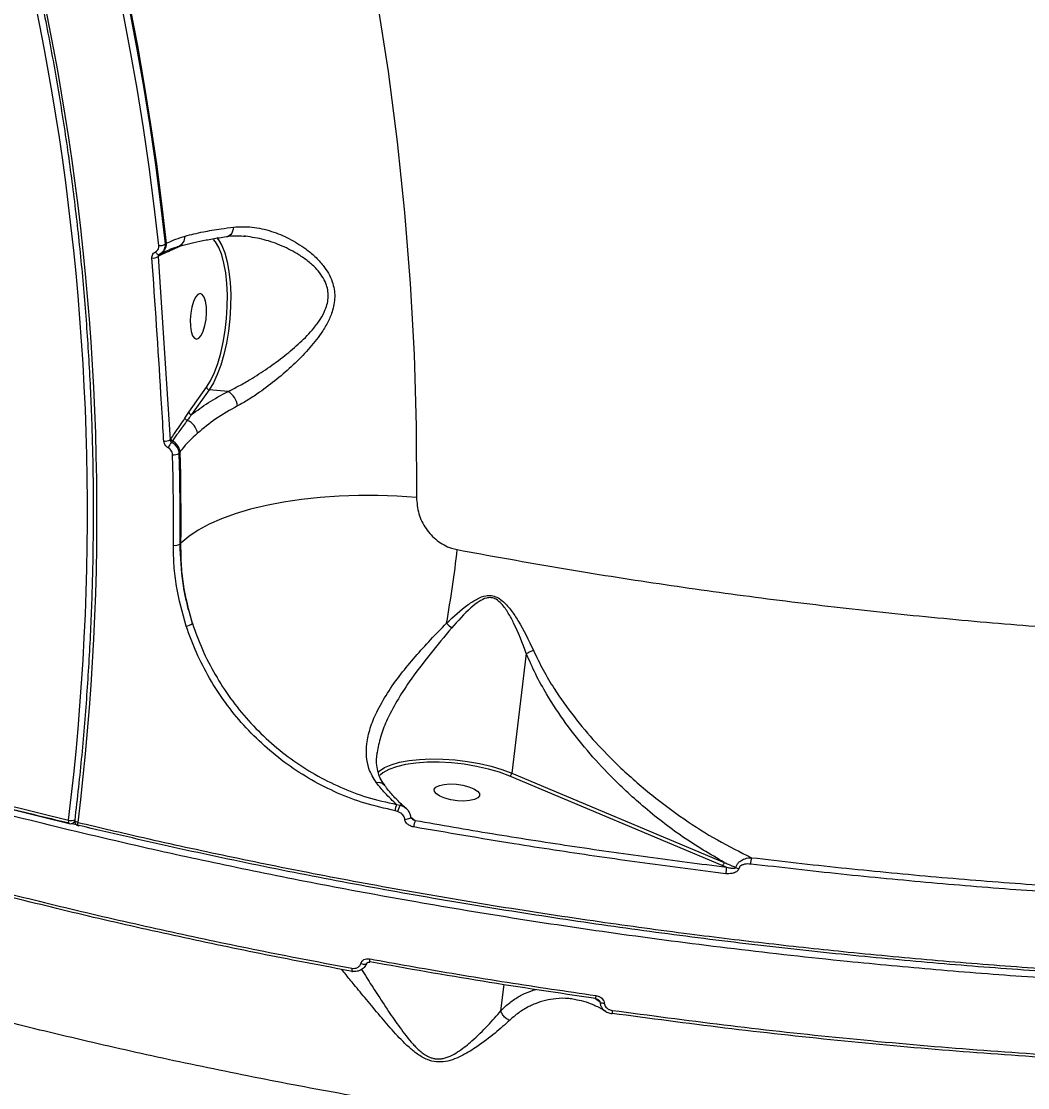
# Model space of a CAD drawing. Header units: millimetres. Extents: x -8607 to 7621, y -5747 to 4382.
# Drawn here: x 5520 to 5717.6, y -327 to -117.5 of the extents above; entities that cross this region are included whole.
import ezdxf

# ---------------------------------------------------------------- set-up
doc = ezdxf.new("R2010")
doc.units = ezdxf.units.MM
doc.layers.add('DIKOM_ОБЪЕКТ', color=7, linetype='Continuous')
doc.layers.add('DIKOM_РАЗМЕР_ОБЪЕКТА', color=7, linetype='Continuous')
doc.styles.add('style1', font='arial.ttf', dxfattribs={"width": 0.8})
doc.dimstyles.new('1-50', dxfattribs={"dimtxt": 300, "dimasz": 200, "dimexe": 100, "dimexo": 0, "dimgap": 100, "dimtad": 1, "dimtxsty": 'style1', "dimcen": 200, "dimclrd": 7, "dimclre": 7, "dimclrt": 7, "dimadec": 1, "dimazin": 2, "dimtfac": 1, "dimtmove": 0, "dimatfit": 2, "dimfxl": 0, "dimlwd": 25, "dimlwe": 18, "dimarcsym": 0})

# ---------------------------------------------------------------- blocks, each defined once
blk = doc.blocks.new('*D11')
at = {"layer": 'Defpoints', "color": 0, "transparency": 16777216}
for p in [(7619.37, -165.15), (-6826.53, -739.39), (7619.37, -5647.14)]:
    blk.add_point(p, dxfattribs=at)
at = {"layer": 'DIKOM_РАЗМЕР_ОБЪЕКТА', "color": 7, "lineweight": 18, "transparency": 16777216}
for p, q in [((7619.37, -165.15), (7619.37, -5747.14)), ((-6826.53, -739.39), (-6826.53, -5747.14))]:
    blk.add_line(p, q, dxfattribs=at)
at = {"layer": 'DIKOM_РАЗМЕР_ОБЪЕКТА', "color": 7, "lineweight": 25, "transparency": 16777216}
blk.add_line((-6626.53, -5647.14), (7419.37, -5647.14), dxfattribs=at)
at = {"layer": 'DIKOM_РАЗМЕР_ОБЪЕКТА', "color": 7, "transparency": 16777216}
for points in [[(-6626.53, -5613.8), (-6626.53, -5680.47), (-6826.53, -5647.14)], [(7419.37, -5613.8), (7419.37, -5680.47), (7619.37, -5647.14)]]:
    blk.add_solid(points, dxfattribs=at)
at = {"layer": 'DIKOM_РАЗМЕР_ОБЪЕКТА', "color": 7, "transparency": 16777216, "insert": (396.42, -5393.96), "char_height": 300, "attachment_point": 5, "style": 'style1'}
blk.add_mtext('14400', dxfattribs=at)
blk = doc.blocks.new('*D13')
at = {"layer": 'Defpoints', "color": 0, "transparency": 16777216}
for p in [(-5326.53, -191.39), (6073.47, -191.39), (6073.47, -4959.53)]:
    blk.add_point(p, dxfattribs=at)
at = {"layer": 'DIKOM_РАЗМЕР_ОБЪЕКТА', "color": 7, "lineweight": 18, "transparency": 16777216}
for p, q in [((-5326.53, -191.39), (-5326.53, -5059.53)), ((6073.47, -191.39), (6073.47, -5059.53))]:
    blk.add_line(p, q, dxfattribs=at)
at = {"layer": 'DIKOM_РАЗМЕР_ОБЪЕКТА', "color": 7, "lineweight": 25, "transparency": 16777216}
blk.add_line((-5126.53, -4959.53), (5873.47, -4959.53), dxfattribs=at)
at = {"layer": 'DIKOM_РАЗМЕР_ОБЪЕКТА', "color": 7, "transparency": 16777216}
for points in [[(-5126.53, -4926.2), (-5126.53, -4992.86), (-5326.53, -4959.53)], [(5873.47, -4926.2), (5873.47, -4992.86), (6073.47, -4959.53)]]:
    blk.add_solid(points, dxfattribs=at)
at = {"layer": 'DIKOM_РАЗМЕР_ОБЪЕКТА', "color": 7, "transparency": 16777216, "insert": (373.47, -4706.36), "char_height": 300, "attachment_point": 5, "style": 'style1'}
blk.add_mtext('11400', dxfattribs=at)

msp = doc.modelspace()

# ---------------------------------------------------------------- linework, layer by layer
at = {"layer": 'DIKOM_ОБЪЕКТ', "color": 7, "linetype": 'Continuous', "lineweight": 15}
for p, q in [((5548.219, -161.227), (5548.465, -161.105)), ((5547.103, -163.284), (5547.251, -163.21)), ((5550.755, -161.903), (5549.94, -162.27)), ((5551.425, -161.566), (5550.755, -161.903)), ((5546.926, -163.654), (5546.881, -163.677)), ((5546.881, -163.677), (5549.209, -199.685)), ((5552.901, -194.284), (5556.355, -189.392)), ((5556.872, -189.869), (5553.418, -194.761)), ((5560.569, -190.201), (5556.872, -189.869)), ((5552.114, -195.443), (5552.901, -194.284)), ((5549.209, -199.685), (5549.334, -199.507)), ((5549.64, -199.921), (5549.463, -200.171)), ((5551.172, -202.061), (5550.941, -202.383)), ((5551.098, -220.202), (5551.331, -220.004)), ((5619.152, -241.683), (5616.299, -265.194)), ((5657.659, -283.299), (5615.916, -265.758)), ((5616.299, -265.194), (5658.042, -282.735)), ((5593.683, -271.331), (5594.387, -271.457)), ((5595.511, -272.077), (5595.241, -271.859)), ((5593.874, -272.696), (5593.382, -272.56)), ((5596.468, -273.836), (5596.469, -273.811)), ((5596.476, -273.839), (5597.349, -274.484)), ((5529.354, -275.081), (5529.36, -275.082)), ((5529.862, -275.07), (5530.804, -275.294)), ((5530.238, -274.87), (5530.473, -274.67)), ((5658.492, -283.648), (5657.659, -283.299)), ((5614.161, -311.857), (5614.785, -306.711))]:
    msp.add_line(p, q, dxfattribs=at)
at = {"layer": 'DIKOM_ОБЪЕКТ', "color": 7, "linetype": 'Continuous', "lineweight": 15, "flags": 128}
for points in [[(5565.196, -19.683), (5569.734, -32.784), (5573.936, -46.001), (5577.801, -59.329), (5581.327, -72.759), (5584.511, -86.283), (5587.353, -99.896), (5589.85, -113.588), (5592, -127.353), (5593.804, -141.182), (5595.259, -155.07), (5596.366, -169.006), (5597.123, -182.985), (5597.53, -196.999), (5597.586, -211.039)], [(5546.975, -161.572), (5546.089, -153.832), (5545.085, -146.112), (5543.964, -138.414), (5542.726, -130.738), (5541.37, -123.087), (5539.897, -115.462), (5538.308, -107.865), (5536.603, -100.297)], [(5537.824, -99.815), (5539.533, -107.4), (5541.125, -115.014), (5542.601, -122.656), (5543.96, -130.324), (5545.201, -138.017), (5546.325, -145.732), (5547.331, -153.47), (5548.219, -161.227)], [(5548.465, -161.105), (5547.574, -153.308), (5546.565, -145.532), (5545.436, -137.777), (5544.189, -130.045), (5542.823, -122.339), (5541.339, -114.658), (5539.737, -107.006), (5538.017, -99.383)], [(5561.645, -157.931), (5561.585, -158.361), (5561.476, -158.755), (5561.32, -159.099), (5561.122, -159.382), (5560.891, -159.594), (5560.632, -159.727), (5560.476, -159.767)], [(5556.355, -189.392), (5557.145, -188.095), (5557.883, -186.521), (5558.552, -184.705), (5559.138, -182.687), (5559.628, -180.51), (5560.011, -178.223), (5560.278, -175.875), (5560.425, -173.519), (5560.447, -171.205), (5560.344, -168.984), (5560.119, -166.905), (5559.776, -165.014), (5559.323, -163.351), (5558.769, -161.953), (5558.128, -160.852), (5557.711, -160.347)], [(5558.34, -159.992), (5558.701, -160.437), (5559.362, -161.573), (5559.933, -163.014), (5560.4, -164.729), (5560.754, -166.68), (5560.986, -168.824), (5561.092, -171.114), (5561.069, -173.5), (5560.918, -175.93), (5560.642, -178.351), (5560.248, -180.71), (5559.743, -182.954), (5559.138, -185.036), (5558.448, -186.908), (5557.687, -188.531), (5556.872, -189.869)], [(5546.306, -162.803), (5546.394, -162.939), (5546.489, -163.06), (5546.588, -163.162), (5546.688, -163.242), (5546.785, -163.299), (5546.878, -163.33), (5546.964, -163.335), (5547.04, -163.314)], [(5553.178, -177.362), (5553.338, -178.43), (5553.612, -179.257), (5553.978, -179.776), (5554.406, -179.946), (5554.862, -179.753), (5555.308, -179.212), (5555.709, -178.368), (5556.032, -177.288), (5556.251, -176.06), (5556.347, -174.784), (5556.314, -173.562), (5556.154, -172.495), (5555.88, -171.668), (5555.514, -171.149), (5555.086, -170.979), (5554.63, -171.172), (5554.184, -171.712), (5553.783, -172.557), (5553.46, -173.637), (5553.242, -174.865), (5553.145, -176.141), (5553.178, -177.362)], [(5549.848, -220.416), (5549.862, -218.191), (5549.866, -215.967), (5549.861, -213.744), (5549.846, -211.521), (5549.822, -209.299), (5549.788, -207.077), (5549.745, -204.857), (5549.692, -202.637)], [(5550.941, -202.383), (5550.995, -204.608), (5551.038, -206.834), (5551.072, -209.06), (5551.096, -211.287), (5551.111, -213.515), (5551.116, -215.743), (5551.112, -217.973), (5551.098, -220.202)], [(5551.331, -220.004), (5551.345, -217.759), (5551.349, -215.514), (5551.344, -213.27), (5551.329, -211.027), (5551.304, -208.784), (5551.27, -206.542), (5551.226, -204.301), (5551.172, -202.061)], [(5597.586, -211.039), (5593.825, -210.764), (5590.018, -210.623), (5586.198, -210.619), (5582.403, -210.75), (5578.665, -211.017), (5575.019, -211.416), (5571.499, -211.944), (5568.136, -212.595), (5564.961, -213.365), (5562.003, -214.246), (5559.289, -215.23), (5556.844, -216.308), (5554.69, -217.47), (5552.847, -218.706), (5551.331, -220.004)], [(5590.025, -265.011), (5590.278, -264.784), (5591.308, -264.108), (5592.647, -263.528), (5594.267, -263.056), (5596.133, -262.702), (5598.203, -262.475), (5600.434, -262.378), (5602.776, -262.415), (5605.179, -262.585), (5607.591, -262.883), (5609.959, -263.303), (5612.232, -263.836), (5614.361, -264.471), (5616.299, -265.194)], [(5615.916, -265.758), (5613.926, -265.021), (5611.733, -264.379), (5609.39, -263.849), (5606.954, -263.443), (5604.483, -263.17), (5602.038, -263.038), (5599.676, -263.05), (5597.456, -263.205), (5595.431, -263.499), (5593.65, -263.926), (5592.155, -264.475), (5590.984, -265.133), (5590.435, -265.586)], [(5609.936, -269.187), (5609.963, -269.648), (5609.631, -270.054), (5608.966, -270.374), (5608.022, -270.581), (5606.876, -270.659), (5605.621, -270.6), (5604.357, -270.411), (5603.188, -270.107), (5602.209, -269.711), (5601.498, -269.256), (5601.113, -268.779), (5601.086, -268.319), (5601.418, -267.912), (5602.083, -267.593), (5603.027, -267.386), (5604.173, -267.308), (5605.429, -267.366), (5606.692, -267.555), (5607.861, -267.86), (5608.84, -268.256), (5609.551, -268.711), (5609.936, -269.187)], [(5595.272, -274.207), (5595.556, -274.197), (5595.832, -274.162), (5596.079, -274.102), (5596.278, -274.024), (5596.411, -273.933), (5596.468, -273.838), (5596.468, -273.836)], [(5529.238, -274.406), (5529.223, -274.582), (5529.221, -274.739), (5529.235, -274.872), (5529.261, -274.975), (5529.3, -275.046), (5529.351, -275.08), (5529.354, -275.081)], [(5531.102, -274.856), (5530.927, -274.807), (5530.772, -274.748), (5530.643, -274.682), (5530.545, -274.611), (5530.482, -274.538), (5530.457, -274.466), (5530.457, -274.439)], [(5531.216, -275.529), (5531.213, -275.528), (5531.163, -275.494), (5531.125, -275.424), (5531.099, -275.321), (5531.086, -275.188), (5531.087, -275.031), (5531.102, -274.856)], [(5531.337, -275.485), (5531.272, -275.525), (5531.216, -275.529)], [(5584.908, -303.508), (5584.891, -303.675), (5584.881, -303.825), (5584.881, -303.952), (5584.888, -304.053), (5584.904, -304.123), (5584.928, -304.16), (5584.958, -304.164), (5584.994, -304.132)], [(5586.662, -302.572), (5586.895, -302.639), (5587.127, -302.683), (5587.344, -302.701), (5587.533, -302.692), (5587.683, -302.657), (5587.786, -302.598), (5587.832, -302.526)], [(5588.363, -301.662), (5588.345, -301.837), (5588.335, -301.992), (5588.335, -302.123), (5588.343, -302.223), (5588.361, -302.289), (5588.386, -302.318), (5588.39, -302.319)], [(5588.39, -302.319), (5588.418, -302.309), (5588.456, -302.263)], [(5636.001, -312.421), (5636.007, -312.416), (5636.021, -312.38)]]:
    msp.add_lwpolyline(points, dxfattribs=at)
at = {"layer": 'DIKOM_ОБЪЕКТ', "color": 7, "linetype": 'Continuous', "lineweight": 15}
for centre, radius, start, end in [((5039.395, -213.91), 493.564, 352.95954, 26.25486), ((5039.617, -214.205), 495.214, 352.9651, 26.2493), ((5547.151, -159.793), 1.788, 264.36459, 306.67629), ((5546.199, -161.201), 2.268, 297.63213, 2.42713), ((5550.038, -159.773), 2.095, 289.12495, 2.43178), ((5547.379, -163.651), 0.453, 117.54175, 180.41619), ((5550.425, -162.279), 0.484, 143.29683, 178.89196), ((5545.867, -162.274), 1.731, 262.15505, 305.87533), ((5556.924, -189.294), 0.578, 189.78687, 264.83259), ((5558.549, -193.579), 3.936, 7.6854, 59.11861), ((5553.47, -194.186), 0.578, 189.78687, 264.83259), ((5552.683, -195.332), 0.58, 190.97941, 257.56323), ((5551.38, -198.903), 3.227, 8.68278, 68.5754), ((5548.206, -198.164), 1.822, 262.12798, 303.4004), ((5554.956, -204.075), 6.739, 144.59881, 155.50689), ((5549.887, -199.419), 0.56, 189.10938, 243.82325), ((5548.409, -202.421), 2.786, 7.41722, 63.78519), ((5549.99, -200.9), 1.762, 260.25891, 302.67771), ((5550.198, -218.698), 1.753, 258.49862, 300.91033), ((5350.8, -191.396), 256.56, 350.04612, 353.31046), ((5551.891, -233.572), 2.774, 279.78927, 307.05451), ((5619.804, -219.298), 23.159, 225.24508, 228.63812), ((5615.616, -265.142), 0.685, 295.93657, 355.64329), ((5597.941, -273.027), 4.583, 158.27496, 174.15184), ((5601.028, -274.933), 7.496, 152.37591, 162.64191), ((5594.241, -273), 1.55, 49.76132, 84.57346), ((5529.783, -272.727), 1.765, 252.01617, 294.6764), ((5529.589, -274.109), 1, 256.40204, 310.40217), ((5529.715, -274.259), 0.804, 310.50664, 336.04985), ((5531.45, -274.557), 1, 173.18391, 256.50807), ((5601.412, -276.139), 4.387, 157.8344, 174.90222), ((5657.359, -282.683), 0.685, 295.93741, 355.64311), ((5557.505, -270.039), 106.548, 352.98974, 353.66807), ((5794.377, -301.299), 137.027, 172.59904, 173.14007), ((5661.479, -281.569), 2.454, 241.14853, 256.13437), ((5634.51, -309.301), 1.74, 165.77131, 187.13514), ((5634.411, -308.687), 1.676, 244.73762, 272.12922), ((5638.299, -312.263), 2.303, 167.85444, 183.93239)]:
    msp.add_arc(centre, radius, start, end, dxfattribs=at)
for points, knots in [([(5483.174, 4.911), (5484.131, 2.963), (5486.909, -2.692), (5491.29, -12.156), (5496.219, -23.518), (5500.853, -35.006), (5505.195, -46.61), (5509.24, -58.324), (5512.988, -70.142), (5516.435, -82.057), (5519.58, -94.063), (5522.421, -106.154), (5524.957, -118.322), (5527.187, -130.562), (5529.108, -142.866), (5530.721, -155.227), (5532.023, -167.64), (5533.015, -180.098), (5533.696, -192.593), (5534.066, -205.118), (5534.124, -217.668), (5533.87, -230.234), (5533.305, -242.811), (5532.426, -255.391), (5531.44, -265.935), (5530.706, -272.281), (5530.457, -274.438)], [0, 0, 0, 0, 0.0228181, 0.0662199, 0.1096223, 0.1530249, 0.1964274, 0.2398298, 0.2832323, 0.3266346, 0.3700369, 0.4134391, 0.4568412, 0.5002431, 0.5436449, 0.5870465, 0.630448, 0.6738492, 0.7172503, 0.7606512, 0.8040518, 0.8474522, 0.8908524, 0.9342523, 0.977652, 1, 1, 1, 1]), ([(5261.766, -120.719), (5262.045, -121.819), (5262.884, -125.117), (5265.078, -130.587), (5268.267, -137.112), (5272.164, -143.593), (5276.762, -150.104), (5282.105, -156.672), (5288.194, -163.279), (5295.045, -169.921), (5302.617, -176.547), (5310.795, -183.058), (5319.529, -189.436), (5328.787, -195.681), (5338.675, -201.864), (5349.243, -208.012), (5360.479, -214.103), (5372.392, -220.132), (5384.899, -226.051), (5398.508, -232.079), (5413.25, -238.173), (5429.171, -244.296), (5445.722, -250.217), (5462.883, -255.924), (5480.449, -261.35), (5498.346, -266.474), (5514.586, -270.804), (5524.998, -273.364), (5529.238, -274.406)], [0, 0, 0, 0, 0.0193792, 0.0581174, 0.0954279, 0.1328025, 0.1703717, 0.2080063, 0.2463915, 0.2848464, 0.3235135, 0.3622519, 0.3995625, 0.436937, 0.4745063, 0.5121409, 0.5505261, 0.588981, 0.6276481, 0.6663865, 0.7098565, 0.7533264, 0.7968979, 0.8407788, 0.8847641, 0.927591, 0.970515, 1, 1, 1, 1]), ([(5605.613, -221.283), (5611.781, -222.412), (5624.132, -224.673), (5642.888, -227.664), (5661.792, -230.355), (5680.844, -232.709), (5699.972, -234.724), (5719.151, -236.388), (5738.304, -237.692), (5756.24, -238.572), (5772.919, -239.097), (5788.356, -239.332), (5803.643, -239.31), (5818.768, -239.03), (5833.691, -238.489), (5848.393, -237.686), (5862.829, -236.621), (5875.983, -235.387), (5887.892, -234.045), (5898.592, -232.653), (5909.029, -231.106), (5919.204, -229.404), (5929.122, -227.545), (5938.738, -225.539), (5948.026, -223.392), (5956.996, -221.105), (5965.666, -218.671), (5974.033, -216.093), (5982.076, -213.373), (5989.771, -210.52), (5997.104, -207.541), (6004.076, -204.435), (6010.689, -201.2), (6016.912, -197.852), (6022.733, -194.401), (6028.158, -190.846), (6033.198, -187.179), (6038.334, -183.007), (6043.395, -178.297), (6048.188, -173.011), (6052.265, -167.564), (6055.604, -161.974), (6058.214, -156.254), (6060.029, -150.409), (6061.019, -145.676), (6061.134, -142.863), (6061.166, -142.072)], [0, 0, 0, 0, 0.0283878, 0.0568443, 0.0854627, 0.1141516, 0.1430435, 0.1720083, 0.2011405, 0.2303476, 0.2543958, 0.2784861, 0.3026747, 0.3269063, 0.3512606, 0.3756588, 0.4001576, 0.4247013, 0.4441402, 0.4636015, 0.4829645, 0.5023275, 0.5217797, 0.5412319, 0.5604836, 0.5797354, 0.5990749, 0.6184144, 0.637807, 0.6572219, 0.6765388, 0.6958557, 0.7152613, 0.734667, 0.7538726, 0.7730783, 0.7923712, 0.8116642, 0.8370386, 0.8624633, 0.8879385, 0.9134647, 0.9389225, 0.9644312, 0.9899909, 1, 1, 1, 1]), ([(5552.132, -159.684), (5553.286, -159.401), (5555.398, -158.882), (5558.724, -158.317), (5560.831, -158.038), (5561.645, -157.931)], [0, 0, 0, 0, 0.4251179, 0.7780799, 1, 1, 1, 1]), ([(5561.645, -157.931), (5562.852, -157.873), (5565.313, -157.756), (5569.026, -158.638), (5572.598, -160.1), (5575.458, -161.844), (5577.688, -163.69), (5579.185, -165.304), (5580.326, -166.982), (5581.048, -168.544), (5581.453, -170.111), (5581.569, -171.605), (5581.422, -173.121), (5580.978, -174.848), (5580.138, -176.769), (5578.606, -179.266), (5576.357, -182.053), (5573.397, -185.053), (5570.16, -187.88), (5567.185, -190.131), (5564.586, -191.865), (5563.166, -192.655), (5562.45, -193.053)], [0, 0, 0, 0, 0.07408898, 0.15098791, 0.22052901, 0.29163397, 0.33422889, 0.37742616, 0.40992711, 0.44311943, 0.46935829, 0.49626488, 0.52244248, 0.54922593, 0.58866486, 0.62909548, 0.69621011, 0.76508082, 0.83548662, 0.90765706, 0.9534519, 1, 1, 1, 1]), ([(5548.219, -161.227), (5548.222, -161.324), (5548.234, -161.685), (5548.091, -162.284), (5547.684, -162.931), (5547.255, -163.186), (5547.04, -163.314)], [0, 0, 0, 0, 0.1092315, 0.4079413, 0.7031128, 1, 1, 1, 1]), ([(5548.465, -161.105), (5548.574, -161.055), (5549.128, -160.802), (5550.266, -160.282), (5551.508, -159.884), (5552.132, -159.684)], [0, 0, 0, 0, 0.1088866, 0.5528039, 1, 1, 1, 1]), ([(5550.747, -161.753), (5550.779, -161.742), (5551.373, -161.551), (5552.787, -161.194), (5554.994, -160.691), (5557.518, -160.226), (5559.359, -159.919), (5560.408, -159.783), (5560.476, -159.774)], [0, 0, 0, 0, 0.0136123, 0.2503186, 0.4917578, 0.7364014, 0.9829633, 1, 1, 1, 1]), ([(5560.473, -159.76), (5560.495, -159.755), (5561.129, -159.616), (5562.303, -159.585), (5563.474, -159.693), (5563.973, -159.739)], [0, 0, 0, 0, 0.020471, 0.5827872, 1, 1, 1, 1]), ([(5560.569, -190.201), (5561.282, -189.853), (5562.719, -189.151), (5565.329, -187.645), (5568.375, -185.678), (5571.671, -183.253), (5574.757, -180.642), (5577.094, -178.255), (5578.737, -176.058), (5579.852, -174.005), (5580.445, -171.558), (5580.002, -169.261), (5579.059, -167.517), (5577.898, -166.058), (5576.363, -164.65), (5574.098, -163.056), (5571.18, -161.556), (5567.621, -160.277), (5565.201, -159.917), (5563.974, -159.734)], [0, 0, 0, 0, 0.0509855, 0.1027665, 0.1814003, 0.2618627, 0.3357266, 0.4111398, 0.4528163, 0.4954558, 0.5491485, 0.6025693, 0.6361495, 0.6707681, 0.7166351, 0.7632821, 0.8404056, 0.9191079, 1, 1, 1, 1]), ([(5563.974, -159.734), (5563.942, -159.727), (5563.872, -159.711), (5563.805, -159.715), (5563.769, -159.717)], [0, 0, 0, 0, 0.4664679, 1, 1, 1, 1]), ([(5545.63, -163.989), (5545.629, -163.948), (5545.62, -163.751), (5545.69, -163.414), (5545.923, -163.031), (5546.178, -162.879), (5546.306, -162.803)], [0, 0, 0, 0, 0.08104817, 0.39083274, 0.69514486, 1, 1, 1, 1]), ([(5546.306, -162.803), (5546.433, -162.728), (5546.688, -162.577), (5546.92, -162.194), (5546.994, -161.842), (5546.979, -161.629), (5546.975, -161.572)], [0, 0, 0, 0, 0.2954348, 0.5903659, 0.8901389, 1, 1, 1, 1]), ([(5547.04, -163.314), (5547.001, -163.338), (5546.921, -163.387), (5546.867, -163.505), (5546.864, -163.605), (5546.878, -163.664), (5546.881, -163.677)], [0, 0, 0, 0, 0.2865198, 0.589779, 0.9137368, 1, 1, 1, 1]), ([(5549.94, -162.27), (5549.648, -162.393), (5548.644, -162.814), (5547.639, -163.306), (5546.926, -163.654)], [0, 0, 0, 0, 0.2911771, 1, 1, 1, 1]), ([(5547.184, -163.242), (5547.302, -163.182), (5547.46, -163.102), (5547.624, -163.026), (5547.665, -163.007)], [0, 0, 0, 0, 0.75007718, 1, 1, 1, 1]), ([(5547.449, -163.114), (5547.553, -163.062), (5548.003, -162.837), (5549.062, -162.346), (5550.048, -161.914), (5550.671, -161.767), (5550.726, -161.754)], [0, 0, 0, 0, 0.1148865, 0.497311, 0.9560942, 1, 1, 1, 1]), ([(5547.956, -199.969), (5547.92, -199.351), (5547.739, -196.26), (5547.014, -184.212), (5546.238, -172.876), (5545.63, -163.989)], [0, 0, 0, 0, 0.0512253, 0.2561273, 1, 1, 1, 1]), ([(5553.418, -194.761), (5554.475, -193.964), (5556.604, -192.357), (5559.241, -190.924), (5560.569, -190.201)], [0, 0, 0, 0, 0.4960566, 1, 1, 1, 1]), ([(5553.418, -194.761), (5553.292, -194.923), (5553.003, -195.295), (5552.719, -195.681), (5552.559, -195.899)], [0, 0, 0, 0, 0.4352963, 1, 1, 1, 1]), ([(5562.45, -193.053), (5560.975, -193.879), (5557.991, -195.551), (5555.719, -197.454), (5554.57, -198.416)], [0, 0, 0, 0, 0.4942419, 1, 1, 1, 1]), ([(5549.334, -199.507), (5549.58, -199.157), (5550.511, -197.833), (5551.435, -196.456), (5552.114, -195.443)], [0, 0, 0, 0, 0.2646963, 1, 1, 1, 1]), ([(5552.559, -195.899), (5552.435, -196.067), (5551.819, -196.906), (5550.834, -198.244), (5550.006, -199.407), (5549.64, -199.921)], [0, 0, 0, 0, 0.1222813, 0.6114381, 1, 1, 1, 1]), ([(5554.57, -198.416), (5553.457, -199.458), (5552.195, -200.639), (5551.28, -201.911), (5551.172, -202.061)], [0, 0, 0, 0, 0.8821406, 1, 1, 1, 1]), ([(5548.823, -201.281), (5548.782, -201.258), (5548.595, -201.15), (5548.304, -200.885), (5548.032, -200.447), (5547.982, -200.128), (5547.956, -199.969)], [0, 0, 0, 0, 0.0855851, 0.3893451, 0.6948191, 1, 1, 1, 1]), ([(5549.209, -199.685), (5549.212, -199.745), (5549.218, -199.864), (5549.296, -200.027), (5549.388, -200.125), (5549.45, -200.163), (5549.463, -200.171)], [0, 0, 0, 0, 0.3131238, 0.619667, 0.9171247, 1, 1, 1, 1]), ([(5549.463, -200.171), (5549.554, -200.224), (5549.887, -200.416), (5550.383, -200.882), (5550.826, -201.606), (5550.903, -202.124), (5550.941, -202.383)], [0, 0, 0, 0, 0.1106032, 0.4063325, 0.7035048, 1, 1, 1, 1]), ([(5549.692, -202.637), (5549.672, -202.477), (5549.632, -202.158), (5549.372, -201.714), (5549.077, -201.43), (5548.878, -201.313), (5548.823, -201.281)], [0, 0, 0, 0, 0.2968968, 0.5940668, 0.8895197, 1, 1, 1, 1]), ([(5597.586, -211.039), (5597.674, -212.112), (5597.846, -214.233), (5599.316, -217.209), (5601.535, -219.6), (5603.818, -220.866), (5605.224, -221.192), (5605.613, -221.283)], [0, 0, 0, 0, 0.2385226, 0.4713368, 0.696805, 0.9159909, 1, 1, 1, 1]), ([(5531.102, -274.856), (5535.38, -275.865), (5545.1, -278.159), (5560.511, -281.513), (5577.687, -284.989), (5595.466, -288.291), (5614.205, -291.46), (5632.803, -294.289), (5650.479, -296.688), (5666.792, -298.668), (5683.076, -300.424), (5700.043, -302.011), (5717.763, -303.399), (5735.93, -304.539), (5754.078, -305.382), (5772.068, -305.919), (5788.892, -306.146), (5804.957, -306.109), (5820.713, -305.83), (5836.707, -305.282), (5852.978, -304.435), (5869.4, -303.273), (5885.531, -301.804), (5901.249, -300.036), (5915.693, -298.097), (5929.252, -295.981), (5942.255, -293.666), (5955.149, -291.057), (5967.89, -288.137), (5980.161, -284.965), (5992.955, -281.25), (6006.057, -276.921), (6017.477, -272.573), (6026.601, -268.679), (6034.436, -265.032), (6042.478, -260.889), (6050.741, -256.101), (6058.499, -250.999), (6065.694, -245.564), (6072.131, -239.914), (6077.475, -234.4), (6081.803, -229.069), (6085.013, -224.554), (6086.537, -221.644), (6087.147, -220.478)], [0, 0, 0, 0, 0.0187474, 0.0425919, 0.0664779, 0.0920216, 0.1176161, 0.1448602, 0.1692665, 0.1906852, 0.2121339, 0.236358, 0.2606256, 0.2853464, 0.3117392, 0.3363978, 0.3611022, 0.3832946, 0.4055204, 0.4297445, 0.4540121, 0.4787329, 0.5051257, 0.5297843, 0.5544888, 0.5766811, 0.5989069, 0.6227538, 0.6466421, 0.670667, 0.6947343, 0.7250862, 0.7555235, 0.7738984, 0.7922921, 0.816139, 0.8400273, 0.8655757, 0.8911751, 0.9169741, 0.9428255, 0.9642369, 0.9856783, 1, 1, 1, 1]), ([(5552.363, -236.306), (5551.638, -233.707), (5550.542, -229.774), (5549.919, -224.44), (5549.872, -221.76), (5549.848, -220.416)], [0, 0, 0, 0, 0.4927635, 0.7454697, 1, 1, 1, 1]), ([(5551.098, -220.202), (5551.198, -222.766), (5551.348, -226.644), (5552.388, -231.865), (5553.171, -234.476), (5553.563, -235.786)], [0, 0, 0, 0, 0.492808, 0.7454984, 1, 1, 1, 1]), ([(5553.563, -235.786), (5552.889, -233.206), (5551.869, -229.303), (5551.337, -224.005), (5551.333, -221.341), (5551.331, -220.004)], [0, 0, 0, 0, 0.4927819, 0.7454818, 1, 1, 1, 1]), ([(6086.673, -223.022), (6085.779, -224.531), (6083.435, -228.489), (6078.66, -234.717), (6072.288, -241.458), (6065.048, -247.787), (6057.301, -253.549), (6048.95, -258.922), (6040.193, -263.867), (6030.139, -268.883), (6018.647, -273.908), (6005.793, -278.784), (5992.431, -283.204), (5979.06, -287.078), (5965.419, -290.544), (5951.748, -293.596), (5936.662, -296.54), (5920.071, -299.306), (5902.198, -301.77), (5884.217, -303.782), (5866.729, -305.33), (5849.336, -306.5), (5832.293, -307.314), (5814.126, -307.847), (5794.822, -308.044), (5774.724, -307.849), (5754.926, -307.285), (5736.043, -306.416), (5717.594, -305.26), (5699.812, -303.868), (5680.613, -302.07), (5660.024, -299.791), (5638.479, -296.994), (5617.6, -293.897), (5597.994, -290.637), (5579.127, -287.169), (5561.208, -283.57), (5542.425, -279.474), (5522.871, -274.831), (5503.015, -269.679), (5484.13, -264.359), (5466.72, -259.065), (5450.268, -253.691), (5434.934, -248.326), (5419.999, -242.769), (5410.515, -238.929), (5405.68, -236.972)], [0, 0, 0, 0, 0.0156509, 0.0410528, 0.0664547, 0.0899044, 0.1133542, 0.1348277, 0.1563011, 0.1771003, 0.2025022, 0.227904, 0.2513538, 0.2748036, 0.2962771, 0.3177505, 0.3385497, 0.3639515, 0.3893534, 0.4128032, 0.436253, 0.4577264, 0.4791999, 0.4999991, 0.5244807, 0.5489623, 0.5715463, 0.5941304, 0.614795, 0.6354597, 0.6554668, 0.6808687, 0.7062706, 0.7297205, 0.7531703, 0.7746438, 0.7961173, 0.8169165, 0.8423185, 0.8677204, 0.8911702, 0.9146201, 0.9360936, 0.9575671, 0.9783663, 1, 1, 1, 1]), ([(5603.498, -235.744), (5604.876, -234.447), (5606.783, -232.654), (5609.434, -230.93), (5610.997, -230.313), (5612.338, -230.258), (5613.566, -230.649), (5614.917, -231.661), (5616.254, -233.258), (5618.322, -236.38), (5619.604, -239.064), (5620.547, -241.039)], [0, 0, 0, 0, 0.231126, 0.3196834, 0.3914237, 0.4367156, 0.4822454, 0.5456917, 0.6388374, 0.7342148, 1, 1, 1, 1]), ([(5619.157, -241.673), (5619.156, -241.67), (5618.43, -239.643), (5617.337, -236.944), (5615.662, -233.713), (5614.539, -232.102), (5613.381, -231.048), (5612.297, -230.661), (5611.104, -230.772), (5609.735, -231.485), (5607.389, -233.388), (5605.717, -235.292), (5604.5, -236.68)], [0, 0, 0, 0, 0.0003162, 0.2742187, 0.3691414, 0.4635431, 0.5235455, 0.5648656, 0.6061822, 0.6747258, 0.7630177, 1, 1, 1, 1]), ([(5406.438, -235.841), (5411.262, -237.794), (5422.071, -242.169), (5439.746, -248.675), (5459.371, -255.343), (5479.713, -261.697), (5500.701, -267.676), (5517.287, -272.104), (5527.008, -274.396), (5529.387, -274.957)], [0, 0, 0, 0, 0.1311481, 0.2938289, 0.4570225, 0.6204773, 0.783932, 0.9471256, 1, 1, 1, 1]), ([(5593.382, -272.56), (5591.384, -272.118), (5587.542, -271.268), (5582.058, -269.173), (5576.945, -266.611), (5572.12, -263.501), (5567.653, -259.881), (5563.587, -255.816), (5559.969, -251.368), (5556.874, -246.584), (5554.263, -241.556), (5552.996, -238.054), (5552.363, -236.306)], [0, 0, 0, 0, 0.1070822, 0.2059729, 0.3051836, 0.4040767, 0.5033365, 0.6029167, 0.7021785, 0.8013468, 0.9008323, 1, 1, 1, 1]), ([(5553.563, -235.786), (5554.181, -237.501), (5555.42, -240.934), (5557.974, -245.866), (5561.001, -250.557), (5564.539, -254.918), (5568.515, -258.904), (5572.885, -262.453), (5577.605, -265.502), (5582.605, -268.013), (5587.971, -270.066), (5591.729, -270.898), (5593.683, -271.331)], [0, 0, 0, 0, 0.0992791, 0.1988747, 0.2981529, 0.3974211, 0.4970075, 0.5962723, 0.6950874, 0.794221, 0.893033, 1, 1, 1, 1]), ([(5589.731, -267.083), (5589.165, -266.171), (5588.172, -264.572), (5587.705, -261.923), (5587.762, -259.271), (5588.432, -256.354), (5589.781, -253.016), (5591.818, -249.454), (5594.428, -245.803), (5597.319, -242.303), (5600.348, -238.959), (5602.449, -236.815), (5603.498, -235.744)], [0, 0, 0, 0, 0.1044896, 0.1833863, 0.2623378, 0.3558367, 0.4494206, 0.5631928, 0.6770793, 0.784506, 0.8924056, 1, 1, 1, 1]), ([(5604.5, -236.68), (5603.071, -238.372), (5600.177, -241.801), (5596.519, -246.633), (5593.651, -251.058), (5591.752, -254.698), (5590.421, -258.091), (5590.051, -260.12), (5589.867, -261.129)], [0, 0, 0, 0, 0.2194867, 0.444628, 0.5977299, 0.7542814, 0.8777589, 1, 1, 1, 1]), ([(5619.152, -241.683), (5619.153, -241.681), (5619.153, -241.678), (5619.155, -241.674), (5619.156, -241.673), (5619.157, -241.673)], [0, 0, 0, 0, 0.39098408, 0.78604175, 1, 1, 1, 1]), ([(5658.042, -282.735), (5655.298, -281.117), (5649.81, -277.881), (5642.333, -272.051), (5636.118, -266.28), (5631.103, -260.82), (5626.882, -255.492), (5623.533, -250.413), (5620.951, -245.787), (5619.752, -243.051), (5619.152, -241.683)], [0, 0, 0, 0, 0.1801421, 0.3602677, 0.5134826, 0.627815, 0.7423229, 0.8564285, 0.9282344, 1, 1, 1, 1]), ([(5619.157, -241.673), (5619.361, -241.573), (5619.736, -241.389), (5620.248, -241.165), (5620.506, -241.056), (5620.547, -241.039)], [0, 0, 0, 0, 0.4994815, 0.9205566, 1, 1, 1, 1]), ([(5620.547, -241.039), (5621.166, -242.341), (5622.404, -244.944), (5625.054, -249.34), (5628.475, -254.167), (5632.766, -259.224), (5637.849, -264.405), (5643.633, -269.472), (5650.117, -274.28), (5656.669, -278.439), (5661.16, -280.674), (5663.403, -281.79)], [0, 0, 0, 0, 0.0661314, 0.1323031, 0.238336, 0.3447311, 0.4509767, 0.593956, 0.7292239, 0.864722, 1, 1, 1, 1]), ([(5591.355, -267.534), (5591.178, -267.305), (5590.685, -266.668), (5590.167, -265.498), (5589.805, -264.033), (5589.704, -262.563), (5589.834, -261.558), (5589.889, -261.138)], [0, 0, 0, 0, 0.1284636, 0.357278, 0.5946004, 0.8308107, 1, 1, 1, 1]), ([(5589.867, -261.129), (5589.857, -261.165), (5589.843, -261.215), (5589.842, -261.262), (5589.842, -261.275)], [0, 0, 0, 0, 0.7251337, 1, 1, 1, 1]), ([(5591.3, -267.583), (5591.195, -267.461), (5590.967, -267.194), (5590.43, -267.043), (5589.988, -267.043), (5589.77, -267.077), (5589.731, -267.083)], [0, 0, 0, 0, 0.3102186, 0.6754881, 0.942073, 1, 1, 1, 1]), ([(5593.683, -271.331), (5592.922, -270.625), (5591.567, -269.369), (5590.29, -267.779), (5589.731, -267.083)], [0, 0, 0, 0, 0.5623929, 1, 1, 1, 1]), ([(5595.248, -271.812), (5595.181, -271.756), (5594.549, -271.229), (5593.363, -270.027), (5592.11, -268.639), (5591.442, -267.716), (5591.305, -267.527)], [0, 0, 0, 0, 0.0499209, 0.4708147, 0.89169, 1, 1, 1, 1]), ([(5516.7, -271.92), (5518.103, -272.283), (5522.285, -273.364), (5526.537, -274.392), (5529.362, -275.074)], [0, 0, 0, 0, 0.3354714, 1, 1, 1, 1]), ([(5594.387, -271.457), (5594.654, -271.545), (5595.072, -271.683), (5595.375, -271.976), (5595.484, -272.082)], [0, 0, 0, 0, 0.6390139, 1, 1, 1, 1]), ([(5596.468, -273.813), (5596.468, -273.809), (5596.487, -273.568), (5596.318, -273.081), (5595.987, -272.48), (5595.647, -272.191), (5595.5, -272.066)], [0, 0, 0, 0, 0.0060378, 0.3575101, 0.7226275, 1, 1, 1, 1]), ([(5595.272, -274.207), (5595.246, -274.062), (5595.194, -273.772), (5594.89, -273.33), (5594.446, -272.947), (5594.055, -272.776), (5593.874, -272.696)], [0, 0, 0, 0, 0.2096764, 0.4181568, 0.729856, 1, 1, 1, 1]), ([(5597.042, -275.749), (5596.973, -275.735), (5596.642, -275.668), (5596.122, -275.45), (5595.636, -275.046), (5595.347, -274.625), (5595.297, -274.347), (5595.272, -274.207)], [0, 0, 0, 0, 0.08435158, 0.40264987, 0.65182325, 0.82549153, 1, 1, 1, 1]), ([(5596.737, -274.146), (5596.734, -274.145), (5596.667, -274.108), (5596.586, -274.019), (5596.506, -273.911), (5596.477, -273.849), (5596.468, -273.81), (5596.47, -273.81), (5596.47, -273.809), (5596.469, -273.809)], [0, 0, 0, 0, 0.01546764, 0.35710099, 0.5504289, 0.68205278, 0.79140831, 0.91435569, 1, 1, 1, 1]), ([(5596.739, -274.142), (5596.766, -274.164), (5596.921, -274.292), (5597.131, -274.392), (5597.311, -274.468), (5597.349, -274.484)], [0, 0, 0, 0, 0.1402706, 0.8165575, 1, 1, 1, 1]), ([(5819.765, -306.355), (5814.347, -306.467), (5803.501, -306.692), (5786.917, -306.69), (5770.111, -306.437), (5752.987, -305.903), (5735.594, -305.09), (5717.937, -303.988), (5700.15, -302.602), (5681.965, -300.903), (5663.432, -298.878), (5644.561, -296.508), (5625.692, -293.828), (5606.726, -290.818), (5587.731, -287.48), (5568.73, -283.8), (5549.876, -279.83), (5537.521, -276.934), (5531.337, -275.485)], [0, 0, 0, 0, 0.0585036, 0.1171077, 0.176017, 0.2350289, 0.2952176, 0.3555157, 0.4161465, 0.4768891, 0.5408176, 0.6048774, 0.6693365, 0.7339301, 0.8000797, 0.8663747, 0.9331127, 1, 1, 1, 1]), ([(5658.331, -284.932), (5657.669, -284.85), (5654.361, -284.441), (5645.761, -283.338), (5632.555, -281.506), (5615.399, -278.907), (5603.612, -276.879), (5597.042, -275.749)], [0, 0, 0, 0, 0.0321573, 0.1607921, 0.4182836, 0.6757752, 1, 1, 1, 1]), ([(5597.349, -274.484), (5602.382, -275.356), (5612.455, -277.101), (5627.709, -279.477), (5643.057, -281.689), (5653.344, -282.995), (5658.492, -283.648)], [0, 0, 0, 0, 0.2491447, 0.4986289, 0.7491418, 1, 1, 1, 1]), ([(5658.042, -282.735), (5658.291, -282.844), (5659.04, -283.174), (5659.793, -283.5), (5660.296, -283.718)], [0, 0, 0, 0, 0.33202906, 1, 1, 1, 1]), ([(5660.296, -283.718), (5660.318, -283.642), (5660.393, -283.396), (5660.645, -282.962), (5661.142, -282.465), (5661.947, -282.007), (5662.747, -281.807), (5663.271, -281.794), (5663.403, -281.79)], [0, 0, 0, 0, 0.0635458, 0.2059318, 0.3867575, 0.5938455, 0.8977465, 1, 1, 1, 1]), ([(5663.403, -281.79), (5669.263, -282.465), (5680.994, -283.814), (5698.628, -285.499), (5716.285, -286.953), (5728.018, -287.687), (5733.89, -288.054)], [0, 0, 0, 0, 0.2488778, 0.4982002, 0.748873, 1, 1, 1, 1]), ([(5660.892, -283.951), (5660.875, -284), (5660.821, -284.158), (5660.615, -284.428), (5660.196, -284.712), (5659.417, -284.977), (5658.762, -284.95), (5658.331, -284.932)], [0, 0, 0, 0, 0.0555185, 0.1783962, 0.3495223, 0.5728916, 1, 1, 1, 1]), ([(5658.492, -283.648), (5658.797, -283.723), (5659.249, -283.835), (5659.801, -283.874), (5660.087, -283.846), (5660.245, -283.79), (5660.285, -283.733), (5660.296, -283.718)], [0, 0, 0, 0, 0.4939038, 0.7308129, 0.8854639, 0.9700829, 1, 1, 1, 1]), ([(5663.256, -283.043), (5662.847, -283.026), (5662.241, -283), (5661.524, -283.246), (5661.145, -283.505), (5660.956, -283.758), (5660.907, -283.906), (5660.892, -283.951)], [0, 0, 0, 0, 0.43855187, 0.64868137, 0.81923152, 0.94517726, 1, 1, 1, 1]), ([(5733.899, -289.32), (5728.067, -288.956), (5716.392, -288.227), (5698.75, -286.777), (5681.024, -285.087), (5669.182, -283.725), (5663.256, -283.043)], [0, 0, 0, 0, 0.2488775, 0.4981996, 0.7488726, 1, 1, 1, 1]), ([(6026.063, -286.736), (6023.557, -288.841), (6018.536, -293.058), (6009.601, -299.048), (5999.645, -304.78), (5988.579, -310.209), (5976.459, -315.321), (5965.085, -319.447), (5954.914, -322.718), (5946.271, -325.256), (5937.295, -327.658), (5928.037, -329.91), (5918.526, -332.008), (5908.763, -333.956), (5898.714, -335.76), (5888.416, -337.414), (5877.892, -338.914), (5865.394, -340.481), (5850.744, -342.02), (5833.985, -343.392), (5816.968, -344.417), (5799.982, -345.093), (5782.898, -345.444), (5765.874, -345.482), (5748.243, -345.21), (5730.023, -344.605), (5711.334, -343.645), (5692.7, -342.358), (5674.423, -340.781), (5656.345, -338.918), (5638.621, -336.798), (5620.549, -334.341), (5602.169, -331.528), (5583.629, -328.356), (5565.45, -324.916), (5547.914, -321.278), (5530.855, -317.424), (5514.401, -313.401), (5498.664, -309.246), (5483.617, -305.003), (5474.077, -302.075), (5469.302, -300.61)], [0, 0, 0, 0, 0.0313442, 0.0627863, 0.0943729, 0.1260597, 0.1578952, 0.1898332, 0.2088969, 0.2279605, 0.2471123, 0.2662641, 0.2851552, 0.3040463, 0.3230231, 0.3419999, 0.3608337, 0.3796886, 0.4078365, 0.436055, 0.4634313, 0.4908725, 0.5172469, 0.5436791, 0.5696677, 0.5978616, 0.6261261, 0.6535469, 0.6810325, 0.7074494, 0.733924, 0.7599541, 0.788218, 0.8165526, 0.8440412, 0.8715946, 0.8980763, 0.9246157, 0.9507092, 0.9753315, 1, 1, 1, 1]), ([(5517.371, -288.828), (5522.839, -290.177), (5533.786, -292.878), (5550.57, -296.649), (5567.597, -300.23), (5579.134, -302.415), (5584.908, -303.508)], [0, 0, 0, 0, 0.2488775, 0.4981997, 0.7488727, 1, 1, 1, 1]), ([(5584.994, -304.132), (5579.284, -303.052), (5567.854, -300.889), (5550.912, -297.33), (5534.11, -293.561), (5523.108, -290.848), (5517.601, -289.491)], [0, 0, 0, 0, 0.2488778, 0.4982001, 0.7488729, 1, 1, 1, 1]), ([(5584.908, -303.508), (5585.103, -303.526), (5585.493, -303.561), (5586.032, -303.375), (5586.462, -303.042), (5586.597, -302.725), (5586.662, -302.572)], [0, 0, 0, 0, 0.2583542, 0.5167488, 0.7678077, 1, 1, 1, 1]), ([(5587.826, -302.422), (5587.722, -302.681), (5587.507, -303.216), (5586.816, -303.811), (5585.941, -304.172), (5585.309, -304.146), (5584.994, -304.132)], [0, 0, 0, 0, 0.2380039, 0.4906779, 0.7462862, 1, 1, 1, 1]), ([(5586.662, -302.572), (5586.726, -302.423), (5586.856, -302.115), (5587.271, -301.792), (5587.794, -301.611), (5588.173, -301.645), (5588.363, -301.662)], [0, 0, 0, 0, 0.2338668, 0.4824937, 0.7413363, 1, 1, 1, 1]), ([(5587.838, -302.528), (5587.85, -302.494), (5587.872, -302.43), (5588.007, -302.342), (5588.192, -302.295), (5588.329, -302.315), (5588.39, -302.324)], [0, 0, 0, 0, 0.2861395, 0.5552551, 0.8014216, 1, 1, 1, 1]), ([(5588.363, -301.662), (5589.011, -301.78), (5592.252, -302.369), (5601.234, -303.955), (5615.386, -306.312), (5627.007, -308.019), (5632.823, -308.873)], [0, 0, 0, 0, 0.0441412, 0.2207137, 0.6100127, 1, 1, 1, 1]), ([(5632.811, -309.455), (5625.382, -308.361), (5610.504, -306.169), (5595.813, -303.566), (5588.456, -302.263)], [0, 0, 0, 0, 0.4992727, 1, 1, 1, 1]), ([(5615.882, -313.742), (5614.97, -314.558), (5613.126, -316.21), (5609.957, -318.633), (5607.199, -320.379), (5605.09, -321.363), (5603.374, -321.881), (5601.524, -321.985), (5599.574, -321.492), (5597.754, -320.419), (5595.504, -318.553), (5593.065, -315.961), (5590.316, -312.752), (5587.692, -309.583), (5585.472, -306.89), (5583.829, -304.901), (5583.19, -304.079), (5582.92, -303.733)], [0, 0, 0, 0, 0.10507112, 0.21254189, 0.28425859, 0.32063363, 0.35787244, 0.39083091, 0.4241192, 0.46561703, 0.50547818, 0.5894378, 0.67532312, 0.77065927, 0.8679272, 0.94430136, 1, 1, 1, 1]), ([(5586.805, -303.756), (5587.133, -304.281), (5587.999, -305.668), (5589.791, -308.439), (5591.962, -311.762), (5594.284, -315.159), (5596.133, -317.614), (5597.571, -319.129), (5598.293, -319.797), (5599.09, -320.412), (5599.875, -320.864), (5600.621, -321.147), (5601.14, -321.26), (5601.699, -321.32), (5602.298, -321.312), (5603.364, -321.121), (5604.642, -320.591), (5606.027, -319.739), (5607.3, -318.786), (5609.255, -317.133), (5611.672, -314.739), (5613.396, -312.797), (5614.16, -311.87), (5614.161, -311.869)], [0, 0, 0, 0, 0.0643285, 0.1698831, 0.277402, 0.3692848, 0.4625487, 0.4834156, 0.5044053, 0.5251241, 0.5463597, 0.5598965, 0.5738448, 0.57888, 0.5948651, 0.6114234, 0.6489714, 0.6880046, 0.7267271, 0.7656487, 0.8816739, 0.9998828, 1, 1, 1, 1]), ([(5614.161, -311.857), (5614.514, -311.513), (5615.458, -310.595), (5617.077, -309.398), (5619.016, -308.314), (5620.361, -307.879), (5621.032, -307.662)], [0, 0, 0, 0, 0.1655961, 0.4424485, 0.7213313, 1, 1, 1, 1]), ([(5628.577, -309.639), (5628.224, -309.576), (5627.013, -309.36), (5624.422, -309.445), (5621.524, -310.1), (5618.879, -311.411), (5617.211, -312.545), (5616.238, -313.421), (5615.882, -313.742)], [0, 0, 0, 0, 0.07879715, 0.27044678, 0.58430631, 0.74480815, 0.90648248, 1, 1, 1, 1]), ([(5628.614, -309.605), (5629.214, -309.711), (5630.461, -309.931), (5632.391, -310.672), (5633.845, -311.359), (5634.633, -311.896), (5634.759, -311.981)], [0, 0, 0, 0, 0.2999064, 0.6233963, 0.9400928, 1, 1, 1, 1]), ([(5633.696, -310.202), (5633.619, -310.147), (5633.257, -309.885), (5632.898, -309.628), (5632.614, -309.425)], [0, 0, 0, 0, 0.2123848, 1, 1, 1, 1]), ([(5632.781, -309.531), (5632.845, -309.538), (5633.024, -309.556), (5633.225, -309.642), (5633.326, -309.728), (5633.344, -309.743)], [0, 0, 0, 0, 0.3170322, 0.8824192, 1, 1, 1, 1]), ([(5632.823, -308.873), (5632.969, -308.902), (5633.308, -308.97), (5633.774, -309.203), (5634.156, -309.541), (5634.412, -309.932), (5634.453, -310.218), (5634.473, -310.362)], [0, 0, 0, 0, 0.1825282, 0.4237843, 0.6274648, 0.8134356, 1, 1, 1, 1]), ([(5633.696, -310.202), (5633.689, -310.17), (5633.678, -310.114), (5633.618, -310), (5633.511, -309.868), (5633.402, -309.784), (5633.346, -309.741)], [0, 0, 0, 0, 0.1610596, 0.2793219, 0.623706, 1, 1, 1, 1]), ([(5614.161, -311.869), (5614.161, -311.867), (5614.16, -311.865), (5614.16, -311.861), (5614.16, -311.858), (5614.161, -311.857)], [0, 0, 0, 0, 0.3001999, 0.7069773, 1, 1, 1, 1]), ([(5615.882, -313.742), (5615.837, -313.723), (5615.547, -313.6), (5615.037, -313.262), (5614.462, -312.625), (5614.261, -312.121), (5614.161, -311.869)], [0, 0, 0, 0, 0.056229, 0.3685429, 0.6842715, 1, 1, 1, 1]), ([(5634.766, -311.966), (5634.735, -311.952), (5634.486, -311.841), (5634.145, -311.467), (5633.778, -310.884), (5633.723, -310.432), (5633.696, -310.202)], [0, 0, 0, 0, 0.0467166, 0.3689591, 0.6804046, 1, 1, 1, 1]), ([(5634.473, -310.362), (5634.492, -310.5), (5634.531, -310.777), (5634.777, -311.153), (5635.142, -311.471), (5635.585, -311.689), (5635.907, -311.751), (5636.047, -311.778)], [0, 0, 0, 0, 0.188925, 0.3774349, 0.5791838, 0.8164502, 1, 1, 1, 1]), ([(5634.739, -311.958), (5634.752, -311.969), (5634.985, -312.164), (5635.43, -312.332), (5635.861, -312.374), (5636.006, -312.388)], [0, 0, 0, 0, 0.0376084, 0.6756993, 1, 1, 1, 1]), ([(5636.047, -311.778), (5643.338, -312.753), (5657.94, -314.704), (5679.987, -317.115), (5702.126, -319.175), (5716.858, -320.181), (5724.234, -320.685)], [0, 0, 0, 0, 0.2482523, 0.4971932, 0.7482405, 1, 1, 1, 1]), ([(5724.012, -321.262), (5716.755, -320.767), (5702.22, -319.775), (5680.235, -317.74), (5658.133, -315.333), (5643.399, -313.365), (5636.021, -312.38)], [0, 0, 0, 0, 0.2482526, 0.4971936, 0.7482408, 1, 1, 1, 1])]:
    msp.add_open_spline(points, degree=3, knots=knots, dxfattribs=at)

# ---------------------------------------------------------------- dimensions: what is measured, and where the dimension line sits
at = {"layer": 'DIKOM_РАЗМЕР_ОБЪЕКТА'}
dim = msp.add_linear_dim(base=(7619.366, -5647.135), p1=(-6826.527, -739.391), p2=(7619.366, -165.147), text='14400', dimstyle='1-50', dxfattribs=at)
dim.commit()
dim.dimension.update_dxf_attribs({"geometry": '*D11', "text_midpoint": (396.419, -5647.135), "dimtype": 160})
dim = msp.add_linear_dim(base=(6073.473, -4959.53), p1=(-5326.527, -191.391), p2=(6073.473, -191.391), dimstyle='1-50', dxfattribs=at)
dim.commit()
dim.dimension.update_dxf_attribs({"geometry": '*D13', "text_midpoint": (373.473, -4959.53), "dimtype": 160})

doc.saveas('drawing.dxf')
